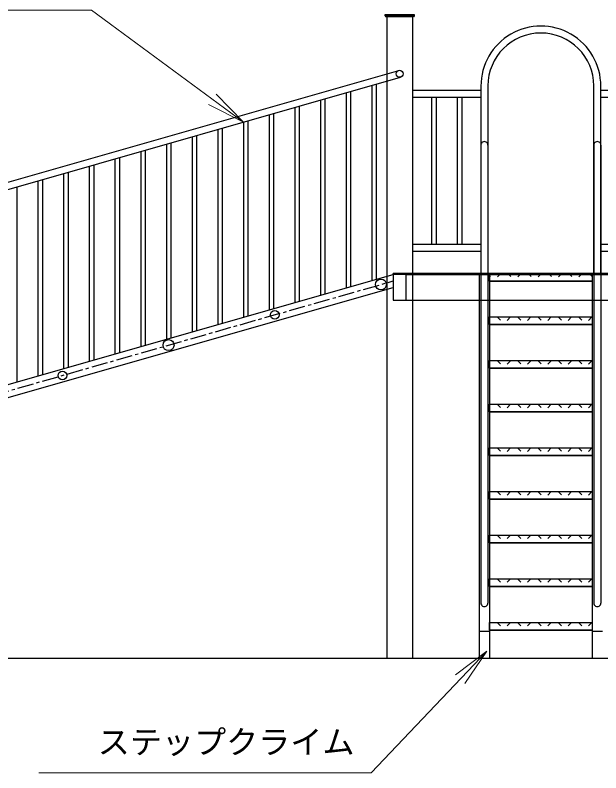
# Model space of a CAD drawing. Units: millimetres at full size, sheet at 1:100; details may follow other scales. Extents: x 1500 to 40500, y 1500 to 28200.
# Drawn here: x 22573 to 24854, y 12196 to 15148 of the extents above; entities that cross this region are included whole.
import ezdxf
from ezdxf.enums import TextEntityAlignment as Align

# ---------------------------------------------------------------- set-up
doc = ezdxf.new("R2010")
doc.units = ezdxf.units.MM
doc.header["$LTSCALE"] = 100
doc.linetypes.add('USER1', pattern=[1, 0.625, -0.125, 0.125, -0.125])
doc.layers.add('D-STR-HTXT\u3000旗上げ', color=7, linetype='Continuous', lineweight=13)
doc.layers.add('D-STR\u3000構造物外形線', color=1, linetype='Continuous', lineweight=25)
doc.styles.add('ＭＳ ゴシック', font='')
doc.styles.get('ＭＳ ゴシック').set_extended_font_data('MS Gothic')

# ---------------------------------------------------------------- blocks, each defined once
blk = doc.blocks.new('open_arrow')
at = {"color": 0, "linetype": 'Continuous', "lineweight": -2}
blk.add_lwpolyline([(7.5, 1.25), (0, 0), (7.5, -1.25)], dxfattribs=at)

msp = doc.modelspace()

# ---------------------------------------------------------------- linework, layer by layer
at = {"layer": 'D-STR-HTXT\u3000旗上げ'}
for points in [[(23462.2, 14731.8), (22870.9, 15168.2), (22850.9, 15168.2), (21730.4, 15168.2), (22290.7, 15168.2)], [(24409.9, 12669.9), (23959.4, 12196.1), (23939.4, 12196.1), (22665.3, 12196.1), (23302.3, 12196.1)]]:
    msp.add_lwpolyline(points, dxfattribs=at)
at = {"layer": 'D-STR\u3000構造物外形線'}
for p, q in [((24014.8, 15146.4), (24016.8, 15142.4)), ((24126.8, 15146.4), (24124.8, 15142.4)), ((24124.8, 15142.4), (24016.8, 15142.4)), ((24020.8, 15142.4), (24020.8, 12642.4)), ((24120.8, 15142.4), (24120.8, 12642.4)), ((22267.1, 14418.6), (24067.1, 14932.9)), ((22274.6, 14392.5), (24074.6, 14906.7)), ((23979.5, 14879.6), (23979.5, 14119)), ((23879.5, 14851), (23879.5, 14090.4)), ((23962.2, 14874.6), (23962.2, 14114)), ((24120.8, 14856), (24387.2, 14856)), ((24387.2, 14872.3), (24387.2, 14142.4)), ((24414.4, 14872.4), (24414.4, 14142.4)), ((24827.2, 14142.4), (24827.2, 14872.4)), ((24854.4, 14142.4), (24854.4, 14872.3)), ((24854.4, 14856), (25120.8, 14856)), ((23779.5, 14822.4), (23779.5, 14061.8)), ((23862.2, 14846.1), (23862.2, 14085.5)), ((24120.8, 14828.8), (24387.2, 14828.8)), ((24195.4, 14828.8), (24195.4, 14256)), ((24212.7, 14828.8), (24212.7, 14256)), ((24295.4, 14828.8), (24295.4, 14256)), ((24312.7, 14828.8), (24312.7, 14256)), ((24854.4, 14828.8), (25120.8, 14828.8)), ((23679.5, 14793.9), (23679.5, 14033.3)), ((23762.2, 14817.5), (23762.2, 14056.9)), ((23579.5, 14765.3), (23579.5, 14004.7)), ((23662.2, 14788.9), (23662.2, 14028.3)), ((23479.5, 14736.7), (23479.5, 13976.1)), ((23562.2, 14760.3), (23562.2, 13999.8)), ((23362.2, 14703.2), (23362.2, 13942.6)), ((23379.5, 14708.1), (23379.5, 13947.6)), ((23462.2, 14731.8), (23462.2, 13971.2)), ((23262.2, 14674.6), (23262.2, 13914)), ((23279.5, 14679.6), (23279.5, 13919)), ((23162.2, 14646.1), (23162.2, 13885.5)), ((23179.5, 14651), (23179.5, 13890.4)), ((23062.2, 14617.5), (23062.2, 13856.9)), ((23079.5, 14622.4), (23079.5, 13861.8)), ((24387.2, 14642.3), (24387.2, 12857.6)), ((24414.4, 14642.3), (24414.4, 12857.6)), ((24827.2, 14642.3), (24827.2, 12857.6)), ((24854.4, 14642.3), (24854.4, 12857.6)), ((22962.2, 14588.9), (22962.2, 13828.3)), ((22979.5, 14593.9), (22979.5, 13833.3)), ((22862.2, 14560.3), (22862.2, 13799.8)), ((22879.5, 14565.3), (22879.5, 13804.7)), ((22762.2, 14531.8), (22762.2, 13771.2)), ((22779.5, 14536.7), (22779.5, 13776.1)), ((22662.2, 14503.2), (22662.2, 13742.6)), ((22679.5, 14508.1), (22679.5, 13747.6)), ((22579.5, 14479.6), (22579.5, 13719)), ((24120.8, 14392.4), (24120.8, 12642.4)), ((24120.8, 14256), (24388.8, 14256)), ((24852.9, 14256), (25120.8, 14256)), ((24120.8, 14228.8), (24387.2, 14228.8)), ((24854.4, 14228.8), (25120.8, 14228.8)), ((25195.8, 14142.4), (24045.8, 14142.4)), ((24045.8, 14137.9), (24045.8, 14142.4)), ((24420.8, 14142.4), (24420.8, 12642.4)), ((24420.8, 14142.4), (24820.8, 14142.4)), ((24420.8, 14112.4), (24420.8, 14142.4)), ((24451.4, 14128.6), (24464.8, 14142)), ((24491.5, 14142.4), (24504.4, 14129.5)), ((24530.6, 14128.6), (24544, 14142)), ((24570.7, 14142.4), (24583.6, 14129.5)), ((24609.8, 14128.6), (24623.2, 14142)), ((24649.9, 14142.4), (24662.8, 14129.5)), ((24689, 14128.6), (24702.4, 14142)), ((24729.1, 14142.4), (24742, 14129.5)), ((24768.1, 14128.6), (24781.6, 14142)), ((24808.3, 14142.4), (24820.8, 14129.9)), ((24820.8, 14142.4), (24820.8, 12642.4)), ((24820.8, 14142.4), (24820.8, 14112.4)), ((22295.8, 13637.9), (24045.8, 14137.9)), ((24095.8, 14137.9), (25145.8, 14137.9)), ((24380.8, 14139.2), (24380.8, 12642.4)), ((24827.2, 14139.2), (24414.4, 14139.2)), ((24414.4, 14139.2), (24827.2, 14139.2)), ((24420.8, 14133.9), (24425.2, 14129.5)), ((24420.8, 14112.4), (24820.8, 14112.4)), ((24820.8, 14112.4), (24420.8, 14112.4)), ((22295.8, 13587.4), (24045.8, 14087.4)), ((24095.8, 14037.9), (25145.8, 14037.9)), ((24420.8, 13972.9), (24820.8, 13972.9)), ((24420.8, 13972.9), (24820.8, 13972.9)), ((24420.8, 13942.9), (24420.8, 13972.9)), ((24420.8, 13969.5), (24423.8, 13972.5)), ((24450.5, 13972.9), (24463.4, 13960)), ((24489.6, 13959.1), (24503, 13972.5)), ((24529.7, 13972.9), (24542.6, 13960)), ((24568.8, 13959.1), (24582.2, 13972.5)), ((24608.9, 13972.9), (24621.8, 13960)), ((24648, 13959.1), (24661.4, 13972.5)), ((24688.1, 13972.9), (24701, 13960)), ((24727.1, 13959.1), (24740.6, 13972.5)), ((24767.3, 13972.9), (24780.2, 13960)), ((24806.3, 13959.1), (24819.8, 13972.5)), ((24820.8, 13972.9), (24820.8, 13942.9)), ((24420.8, 13942.9), (24820.8, 13942.9)), ((24820.8, 13942.9), (24420.8, 13942.9)), ((24420.8, 13802.4), (24820.8, 13802.4)), ((24420.8, 13802.4), (24820.8, 13802.4)), ((24420.8, 13772.4), (24420.8, 13802.4)), ((24420.8, 13799), (24423.8, 13802)), ((24450.5, 13802.4), (24463.4, 13789.5)), ((24489.6, 13788.6), (24503, 13802)), ((24529.7, 13802.4), (24542.6, 13789.5)), ((24568.8, 13788.6), (24582.2, 13802)), ((24608.9, 13802.4), (24621.8, 13789.5)), ((24648, 13788.6), (24661.4, 13802)), ((24688.1, 13802.4), (24701, 13789.5)), ((24727.1, 13788.6), (24740.6, 13802)), ((24767.3, 13802.4), (24780.2, 13789.5)), ((24806.3, 13788.6), (24819.8, 13802)), ((24820.8, 13802.4), (24820.8, 13772.4)), ((24420.8, 13772.4), (24820.8, 13772.4)), ((24820.8, 13772.4), (24420.8, 13772.4)), ((24420.8, 13632.4), (24820.8, 13632.4)), ((24420.8, 13632.4), (24820.8, 13632.4)), ((24420.8, 13602.4), (24420.8, 13632.4)), ((24420.8, 13629), (24423.8, 13632)), ((24450.5, 13632.4), (24463.4, 13619.5)), ((24489.6, 13618.6), (24503, 13632)), ((24529.7, 13632.4), (24542.6, 13619.5)), ((24568.8, 13618.6), (24582.2, 13632)), ((24608.9, 13632.4), (24621.8, 13619.5)), ((24648, 13618.6), (24661.4, 13632)), ((24688.1, 13632.4), (24701, 13619.5)), ((24727.1, 13618.6), (24740.6, 13632)), ((24767.3, 13632.4), (24780.2, 13619.5)), ((24806.3, 13618.6), (24819.8, 13632)), ((24820.8, 13632.4), (24820.8, 13602.4)), ((24420.8, 13602.4), (24820.8, 13602.4)), ((24820.8, 13602.4), (24420.8, 13602.4)), ((24420.8, 13462.4), (24820.8, 13462.4)), ((24420.8, 13462.4), (24820.8, 13462.4)), ((24420.8, 13432.4), (24420.8, 13462.4)), ((24420.8, 13459), (24423.8, 13462)), ((24450.5, 13462.4), (24463.4, 13449.5)), ((24489.6, 13448.6), (24503, 13462)), ((24529.7, 13462.4), (24542.6, 13449.5)), ((24568.8, 13448.6), (24582.2, 13462)), ((24608.9, 13462.4), (24621.8, 13449.5)), ((24648, 13448.6), (24661.4, 13462)), ((24688.1, 13462.4), (24701, 13449.5)), ((24727.1, 13448.6), (24740.6, 13462)), ((24767.3, 13462.4), (24780.2, 13449.5)), ((24806.3, 13448.6), (24819.8, 13462)), ((24820.8, 13462.4), (24820.8, 13432.4)), ((24420.8, 13432.4), (24820.8, 13432.4)), ((24820.8, 13432.4), (24420.8, 13432.4)), ((24420.8, 13292.4), (24820.8, 13292.4)), ((24420.8, 13292.4), (24820.8, 13292.4)), ((24420.8, 13262.4), (24420.8, 13292.4)), ((24420.8, 13289), (24423.8, 13292)), ((24450.5, 13292.4), (24463.4, 13279.5)), ((24489.6, 13278.6), (24503, 13292)), ((24529.7, 13292.4), (24542.6, 13279.5)), ((24568.8, 13278.6), (24582.2, 13292)), ((24608.9, 13292.4), (24621.8, 13279.5)), ((24648, 13278.6), (24661.4, 13292)), ((24688.1, 13292.4), (24701, 13279.5)), ((24727.1, 13278.6), (24740.6, 13292)), ((24767.3, 13292.4), (24780.2, 13279.5)), ((24806.3, 13278.6), (24819.8, 13292)), ((24820.8, 13292.4), (24820.8, 13262.4)), ((24420.8, 13262.4), (24820.8, 13262.4)), ((24820.8, 13262.4), (24420.8, 13262.4)), ((24420.8, 13122.4), (24820.8, 13122.4)), ((24420.8, 13122.4), (24820.8, 13122.4)), ((24420.8, 13092.4), (24420.8, 13122.4)), ((24420.8, 13119), (24423.8, 13122)), ((24450.5, 13122.4), (24463.4, 13109.5)), ((24489.6, 13108.6), (24503, 13122)), ((24529.7, 13122.4), (24542.6, 13109.5)), ((24568.8, 13108.6), (24582.2, 13122)), ((24608.9, 13122.4), (24621.8, 13109.5)), ((24648, 13108.6), (24661.4, 13122)), ((24688.1, 13122.4), (24701, 13109.5)), ((24727.1, 13108.6), (24740.6, 13122)), ((24767.3, 13122.4), (24780.2, 13109.5)), ((24806.3, 13108.6), (24819.8, 13122)), ((24820.8, 13122.4), (24820.8, 13092.4)), ((24420.8, 13092.4), (24820.8, 13092.4)), ((24820.8, 13092.4), (24420.8, 13092.4)), ((24420.8, 12952.4), (24820.8, 12952.4)), ((24420.8, 12952.4), (24820.8, 12952.4)), ((24420.8, 12922.4), (24420.8, 12952.4)), ((24420.8, 12949), (24423.8, 12952)), ((24450.5, 12952.4), (24463.4, 12939.5)), ((24489.6, 12938.6), (24503, 12952)), ((24529.7, 12952.4), (24542.6, 12939.5)), ((24568.8, 12938.6), (24582.2, 12952)), ((24608.9, 12952.4), (24621.8, 12939.5)), ((24648, 12938.6), (24661.4, 12952)), ((24688.1, 12952.4), (24701, 12939.5)), ((24727.1, 12938.6), (24740.6, 12952)), ((24767.3, 12952.4), (24780.2, 12939.5)), ((24806.3, 12938.6), (24819.8, 12952)), ((24820.8, 12952.4), (24820.8, 12922.4)), ((24420.8, 12922.4), (24820.8, 12922.4)), ((24820.8, 12922.4), (24420.8, 12922.4)), ((24420.8, 12782.4), (24820.8, 12782.4)), ((24420.8, 12782.4), (24820.8, 12782.4)), ((24420.8, 12752.4), (24420.8, 12782.4)), ((24420.8, 12779), (24423.8, 12782)), ((24450.5, 12782.4), (24463.4, 12769.5)), ((24489.6, 12768.6), (24503, 12782)), ((24529.7, 12782.4), (24542.6, 12769.5)), ((24568.8, 12768.6), (24582.2, 12782)), ((24608.9, 12782.4), (24621.8, 12769.5)), ((24648, 12768.6), (24661.4, 12782)), ((24688.1, 12782.4), (24701, 12769.5)), ((24727.1, 12768.6), (24740.6, 12782)), ((24767.3, 12782.4), (24780.2, 12769.5)), ((24806.3, 12768.6), (24819.8, 12782)), ((24820.8, 12782.4), (24820.8, 12752.4)), ((24380.8, 12748.3), (24420.8, 12748.3)), ((24420.8, 12752.4), (24820.8, 12752.4)), ((24820.8, 12752.4), (24420.8, 12752.4)), ((24820.8, 12748.3), (24860.8, 12748.3)), ((20050.6, 12642.4), (27796.4, 12642.4))]:
    msp.add_line(p, q, dxfattribs=at)
at = {"layer": 'D-STR\u3000構造物外形線', "linetype": 'USER1'}
msp.add_line((22295.8, 13612.7), (24045.8, 14112.7), dxfattribs=at)
at = {"layer": 'D-STR\u3000構造物外形線'}
for points in [[(24014.8, 15150.4), (24126.8, 15150.4), (24126.8, 15146.4), (24014.8, 15146.4)], [(24045.8, 14137.9), (24045.8, 14037.9), (24095.8, 14037.9), (24095.8, 14137.9)]]:
    msp.add_lwpolyline(points, close=True, dxfattribs=at)
for centre, radius in [((24070.8, 14919.8), 13.6), ((23997.8, 14098.9), 21.4), ((23584.3, 13980.8), 17), ((23170.8, 13862.7), 21.4), ((22757.4, 13744.5), 17)]:
    msp.add_circle(centre, radius, dxfattribs=at)
for centre, radius, start, end in [((24620.8, 14872.4), 233.6, 359.9626, 180.0374), ((24620.8, 14872.4), 206.4, 0, 180), ((24400.8, 14642.3), 13.6, 359.8451, 180.1549), ((24840.8, 14642.3), 13.6, 359.8451, 180.1549), ((24400.8, 12857.6), 13.6, 179.8451, 0.1549), ((24840.8, 12857.6), 13.6, 179.8451, 0.1549)]:
    msp.add_arc(centre, radius, start, end, dxfattribs=at)

# ---------------------------------------------------------------- block references
at = {"layer": 'D-STR-HTXT\u3000旗上げ', "xscale": 20, "yscale": 20}
for p, rotation in [((23462.2, 14731.8), 143.6), ((24409.9, 12669.9), 226.4)]:
    msp.add_blockref('open_arrow', p, dxfattribs=dict(at, rotation=rotation))

# ---------------------------------------------------------------- texts
at = {"layer": 'D-STR-HTXT\u3000旗上げ', "style": 'ＭＳ ゴシック'}
msp.add_text('ステップクライム', height=91.64, dxfattribs=at).set_placement((23895, 12316.3), align=Align.MIDDLE_RIGHT)

doc.saveas('drawing.dxf')
